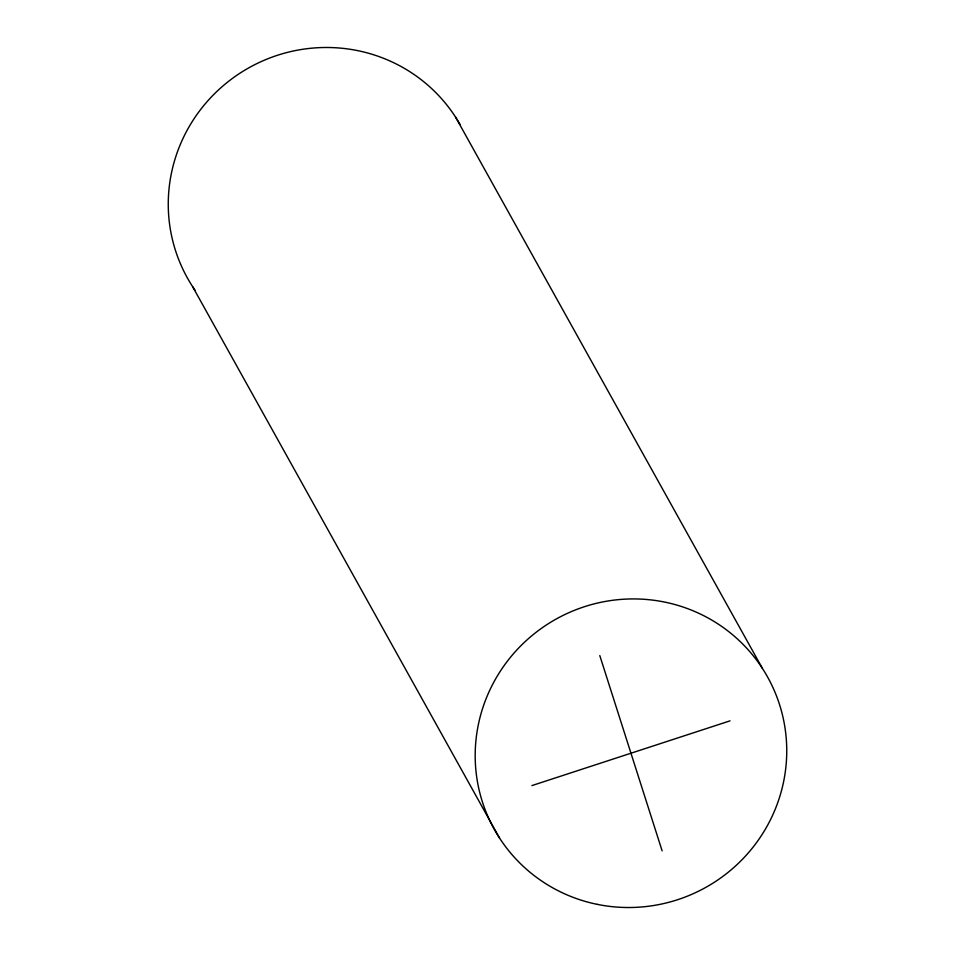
<?xml version="1.0" encoding="UTF-8"?>
<svg xmlns="http://www.w3.org/2000/svg" width="955" height="955" viewBox="0 0 955 955"><rect width="100%" height="100%" fill="white"/><g stroke="black" fill="none" stroke-linecap="round" stroke-linejoin="round"><path stroke-width="1.43" d="M531.899 785.595L730.038 720.846M455.475 116.964L762.412 668.404M192.588 286.596L499.525 838.036M599.8 655.584L662.125 850.857M195.059 290.272A156.441 153.624 -29.1 0 1 242.343 71.673A156.441 153.624 -29.1 0 1 460.095 124.568M597.138 904.337A156.441 153.624 -29.1 0 0 779.567 704.659A156.441 153.624 -29.1 0 0 516.189 650.665A156.441 153.624 -29.1 0 0 597.138 904.337"/></g></svg>
